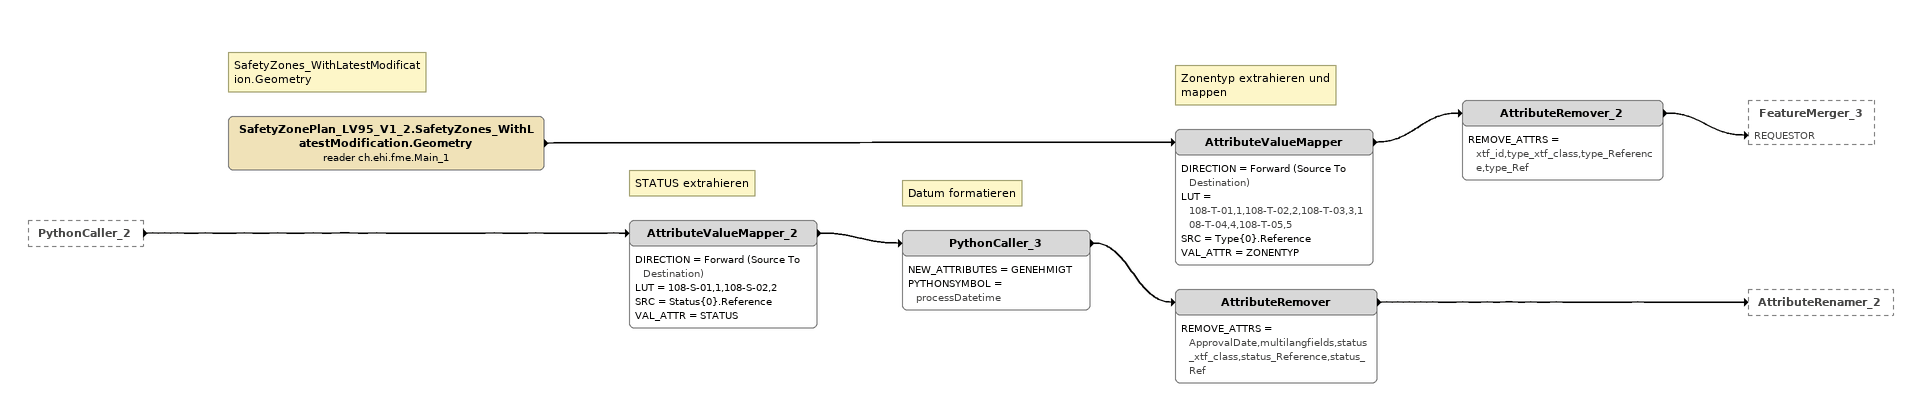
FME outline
PythonCaller_2 [outside]
    -> AttributeValueMapper_2
Note: SafetyZones_WithLatestModification.Geometry
SafetyZonePlan_LV95_V1_2.SafetyZones_WithLatestModification.Geometry (reader ch.ehi.fme.Main_1)
    -> AttributeValueMapper
Note: Zonentyp extrahieren und mappen
AttributeValueMapper
    DIRECTION = Forward (Source To Destination)
    LUT = 108-T-01,1,108-T-02,2,108-T-03,3,108-T-04,4,108-T-05,5
    SRC = Type{0}.Reference
    VAL_ATTR = ZONENTYP
    -> AttributeRemover_2
AttributeRemover_2
    REMOVE_ATTRS = xtf_id,type_xtf_class,type_Reference,type_Ref
    -> FeatureMerger_3 [REQUESTOR]
Note: STATUS extrahieren
AttributeValueMapper_2
    DIRECTION = Forward (Source To Destination)
    LUT = 108-S-01,1,108-S-02,2
    SRC = Status{0}.Reference
    VAL_ATTR = STATUS
    -> PythonCaller_3
Note: Datum formatieren
PythonCaller_3
    NEW_ATTRIBUTES = GENEHMIGT
    PYTHONSYMBOL = processDatetime
    -> AttributeRemover
AttributeRemover
    REMOVE_ATTRS = ApprovalDate,multilangfields,status_xtf_class,status_Reference,status_Ref
    -> AttributeRenamer_2
